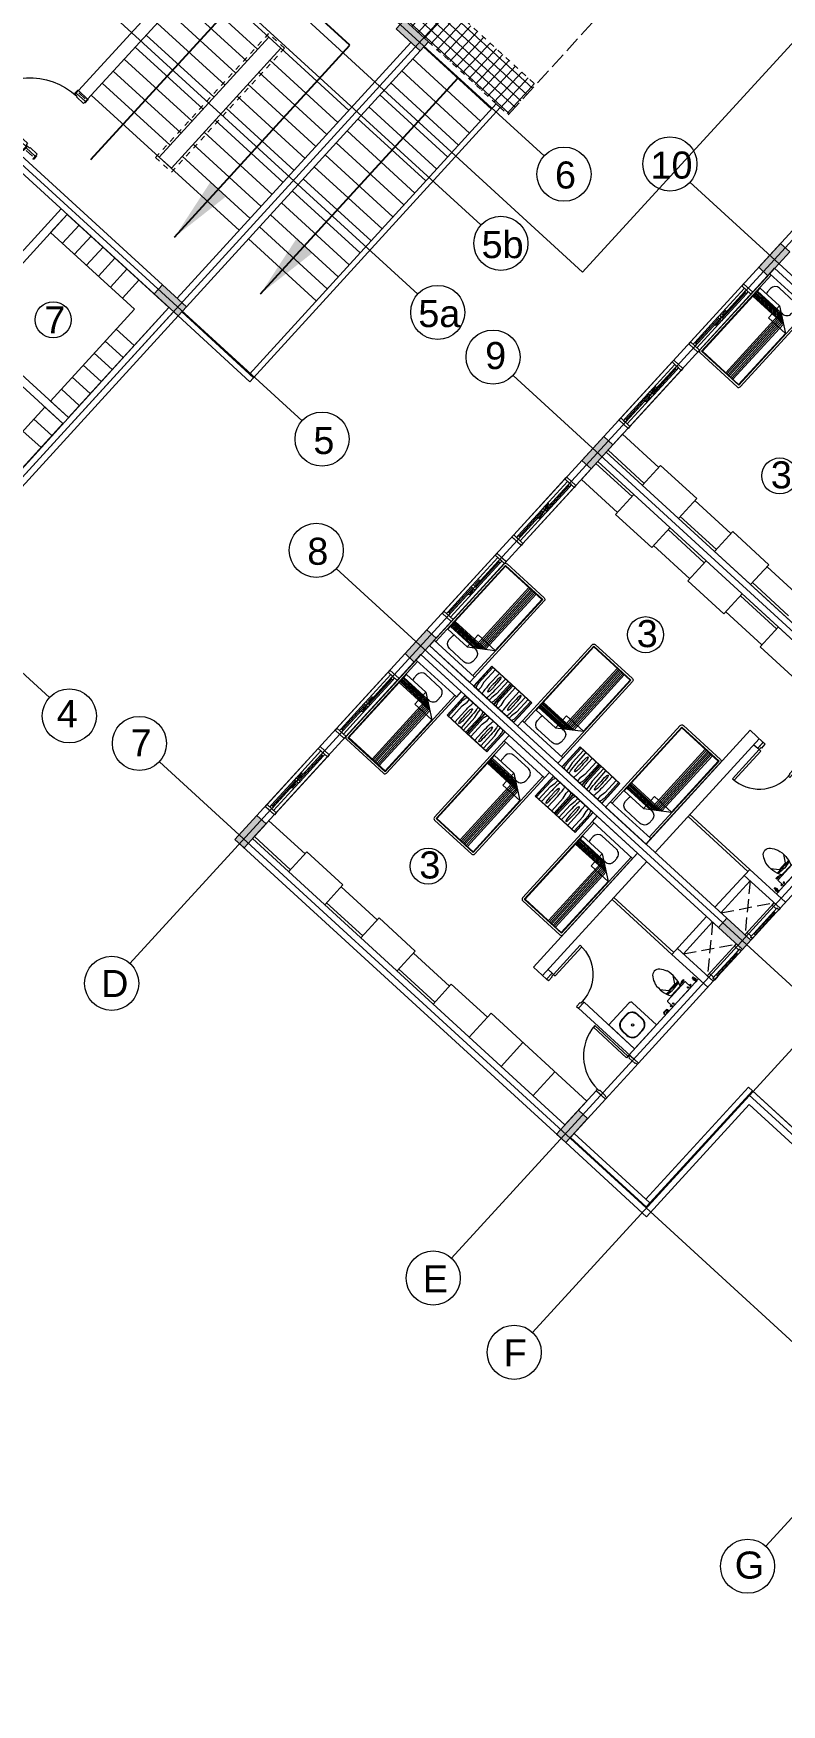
# Model space of a CAD drawing. Header units: metres. Extents: x 750 to 3116, y -341 to 1465.
# Drawn here: x 2673.8 to 2687.63, y 690.84 to 721.71 of the extents above; entities that cross this region are included whole.
import ezdxf
from ezdxf.enums import TextEntityAlignment as Align

# ---------------------------------------------------------------- set-up
doc = ezdxf.new("R2010")
doc.units = ezdxf.units.M
doc.linetypes.add('ACAD_ISO02W100', pattern=[15, 12, -3])
doc.linetypes.add('HIDDEN', pattern=[0.375, 0.25, -0.125])
for name, color, linetype, lineweight in [('A-Door', 254, 'Continuous', 5), ('Bathroom Door', 252, 'Continuous', 5), ('Bathroom fur', 252, 'Continuous', 5), ('Centre Line', 7, 'Continuous', 13), ('Column', 50, 'Continuous', 20), ('Cutout', 153, 'Continuous', 5), ('Door', 253, 'Continuous', 5), ('Furniture', 44, 'Continuous', 5), ('Glass', 254, 'Continuous', 0), ('GUIDE LINE', 7, 'Continuous', 5), ('Hatch', 251, 'Continuous', 5), ('Hidden line', 251, 'Continuous', 5), ('Inverted beam', 252, 'Continuous', 5), ('Railing', 190, 'Continuous', 5), ('Stiarcase', 180, 'Continuous', 5), ('Wall ext', 20, 'Continuous', 18), ('WINDOW', 33, 'Continuous', 5)]:
    doc.layers.add(name, color=color, linetype=linetype, lineweight=lineweight)
doc.layers.add('Text', color=7, linetype='Continuous')
doc.styles.get("Standard").update_dxf_attribs({"font": 'arial.ttf'})
doc.styles.add('TEXT-DET', font='simplex.shx', dxfattribs={"width": 0.7})
doc.dimstyles.new('ISO-25', dxfattribs={"dimtxt": 2, "dimasz": 2, "dimexe": 1.25, "dimexo": 0.625, "dimgap": 1.5, "dimtad": 1, "dimtxsty": 'Standard', "dimblk": 'DOT', "dimcen": 1.5, "dimadec": 0, "dimazin": 0, "dimtfac": 1, "dimtmove": 0, "dimatfit": 3, "dimfxl": 0, "dimarcsym": 0})

# ---------------------------------------------------------------- blocks, each defined once
blk = doc.blocks.new('Door 900')
at = {"layer": 'A-Door'}
for points in [[(29934124, 12198491), (29934164, 12198491), (29934164, 12198476), (29934239, 12198476), (29934314, 12198476), (29934314, 12198491), (29934354, 12198491), (29934354, 12198524), (29934239, 12198524), (29934124, 12198524)], [(29934164, 12197672), (29934314, 12197672), (29934314, 12197658), (29934354, 12197658), (29934354, 12197624), (29934239, 12197624), (29934124, 12197624), (29934124, 12197658), (29934164, 12197658)]]:
    blk.add_lwpolyline(points, close=True, dxfattribs=at)
blk.add_lwpolyline([(29935187, 12197658), (29934354, 12197658), (29934354, 12197698), (29935185, 12197698)], dxfattribs=at)
blk.add_arc((29934327, 12197631), 860, 1.7769, 88.2024, dxfattribs=at)
blk = doc.blocks.new('Door1')
at = {"layer": 'Bathroom Door'}
for p, q in [((1900.586, 444.886), (1899.856, 444.886)), ((1900.586, 444.846), (1899.857, 444.846))]:
    blk.add_line(p, q, dxfattribs=at)
for points in [[(1900.736, 444.921), (1900.586, 444.921), (1900.586, 444.886), (1900.636, 444.886), (1900.636, 444.871), (1900.736, 444.871), (1900.736, 444.921)], [(1900.586, 444.886), (1900.586, 444.846)], [(1900.736, 444.121), (1900.586, 444.121), (1900.586, 444.156), (1900.636, 444.156), (1900.636, 444.171), (1900.736, 444.171), (1900.736, 444.121)]]:
    blk.add_lwpolyline(points, dxfattribs=at)
blk.add_arc((1900.586, 444.886), 0.73, 180, 270, dxfattribs=at)
blk = doc.blocks.new('_Dot')
at = {"color": 0, "linetype": 'ByBlock', "lineweight": -2}
blk.add_line((-0.5, 0), (-1, 0), dxfattribs=at)
at = {"color": 0, "linetype": 'ByBlock', "const_width": 0.5}
blk.add_lwpolyline([(-0.25, 0, 1), (0.25, 0, 1)], format="xyb", close=True, dxfattribs=at)
blk = doc.blocks.new('door 1500')
at = {"layer": 'Door'}
for p, q in [((11493492.435, 4446033.785), (11493492.43, 4446033.735)), ((11493492.609, 4446033.719), (11493492.43, 4446033.735)), ((11493492.435, 4446033.785), (11493492.664, 4446033.765)), ((11493492.631, 4446033.804), (11493492.474, 4446033.818)), ((11493492.61, 4446033.734), (11493492.609, 4446033.719)), ((11493492.61, 4446033.734), (11493492.661, 4446033.729)), ((11493492.664, 4446033.765), (11493492.661, 4446033.729)), ((11493492.315, 4446032.42), (11493492.319, 4446032.471)), ((11493492.498, 4446032.455), (11493492.319, 4446032.471)), ((11493492.497, 4446032.441), (11493492.498, 4446032.455)), ((11493492.497, 4446032.441), (11493492.547, 4446032.436)), ((11493492.589, 4446032.476), (11493492.585, 4446032.436)), ((11493493.783, 4446032.371), (11493492.589, 4446032.476)), ((11493492.711, 4446032.465), (11493492.706, 4446032.404)), ((11493492.315, 4446032.42), (11493492.544, 4446032.4)), ((11493492.505, 4446032.367), (11493492.348, 4446032.381)), ((11493492.544, 4446032.4), (11493492.547, 4446032.436)), ((11493492.546, 4446032.428), (11493492.569, 4446032.426)), ((11493492.559, 4446032.438), (11493492.557, 4446032.415)), ((11493492.585, 4446032.436), (11493492.571, 4446032.437)), ((11493492.571, 4446032.437), (11493492.573, 4446032.415)), ((11493492.573, 4446032.415), (11493493.788, 4446032.308)), ((11493493.661, 4446032.382), (11493493.656, 4446032.32)), ((11493493.78, 4446032.331), (11493493.783, 4446032.371)), ((11493493.794, 4446032.33), (11493493.78, 4446032.331)), ((11493493.788, 4446032.308), (11493493.794, 4446032.33))]:
    blk.add_line(p, q, dxfattribs=at)
for points in [[(11493492.433, 4446033.847), (11493492.44, 4446033.846), (11493492.433, 4446033.767), (11493492.426, 4446033.768, -0.414214), (11493492.419, 4446033.776), (11493492.425, 4446033.84, -0.414214)], [(11493492.676, 4446033.826), (11493492.669, 4446033.826), (11493492.662, 4446033.747), (11493492.67, 4446033.747, 0.414214), (11493492.677, 4446033.753), (11493492.683, 4446033.818, 0.414214)], [(11493492.302, 4446032.353), (11493492.309, 4446032.352), (11493492.316, 4446032.438), (11493492.309, 4446032.439, 0.414214), (11493492.301, 4446032.432), (11493492.295, 4446032.361, 0.414214)], [(11493492.545, 4446032.331), (11493492.538, 4446032.332), (11493492.545, 4446032.418), (11493492.553, 4446032.418, -0.414214), (11493492.559, 4446032.41), (11493492.553, 4446032.338, -0.414214)]]:
    blk.add_lwpolyline(points, format="xyb", close=True, dxfattribs=at)
for radius in [0.00865, 0.00577]:
    blk.add_circle((11493492.558, 4446032.427), radius, dxfattribs=at)
at = {"layer": 'Door', "linetype": 'HIDDEN', "ltscale": 10}
blk.add_arc((11493492.493, 4446032.434), 1.305, 355.4248, 84.8429, dxfattribs=at)
blk = doc.blocks.new('Water Closet')
at = {"layer": 'Bathroom fur', "linetype": 'ByBlock'}
for p, q in [((1886.152, 447.554), (1886.027, 447.644)), ((1886.217, 447.662), (1886.217, 447.713)), ((1886.239, 447.713), (1886.217, 447.713)), ((1886.217, 447.662), (1886.232, 447.625)), ((1886.239, 447.608), (1886.239, 447.713)), ((1886.239, 447.666), (1886.264, 447.666)), ((1886.264, 447.23), (1886.264, 447.703)), ((1886.407, 447.713), (1886.274, 447.713)), ((1886.39, 447.724), (1886.365, 447.724)), ((1886.365, 447.724), (1886.365, 447.715)), ((1886.39, 447.715), (1886.365, 447.715)), ((1886.387, 447.744), (1886.368, 447.744)), ((1886.368, 447.744), (1886.368, 447.724)), ((1886.387, 447.744), (1886.387, 447.724)), ((1886.39, 447.724), (1886.39, 447.715)), ((1886.416, 447.23), (1886.416, 447.703)), ((1886.152, 447.379), (1886.027, 447.288)), ((1886.152, 447.379), (1886.152, 447.554)), ((1886.232, 447.625), (1886.239, 447.625)), ((1886.239, 447.608), (1886.264, 447.608)), ((1886.256, 447.343), (1886.256, 447.59)), ((1886.407, 447.22), (1886.274, 447.22)), ((1886.365, 447.208), (1886.365, 447.218)), ((1886.39, 447.218), (1886.365, 447.218)), ((1886.39, 447.208), (1886.365, 447.208)), ((1886.368, 447.189), (1886.368, 447.208)), ((1886.387, 447.189), (1886.368, 447.189)), ((1886.387, 447.189), (1886.387, 447.208)), ((1886.39, 447.208), (1886.39, 447.218))]:
    blk.add_line(p, q, dxfattribs=at)
at = {"layer": 'Bathroom fur', "linetype": 'Continuous', "lineweight": -3}
for p, q in [((1886.331, 447.871), (1886.35, 447.871)), ((1886.331, 447.851), (1886.35, 447.851)), ((1886.364, 447.861), (1886.346, 447.861)), ((1886.364, 447.861), (1886.349, 447.87)), ((1886.364, 447.861), (1886.349, 447.853)), ((1886.364, 447.861), (1886.355, 447.877)), ((1886.364, 447.861), (1886.355, 447.846)), ((1886.364, 447.861), (1886.364, 447.879)), ((1886.364, 447.861), (1886.364, 447.879)), ((1886.364, 447.861), (1886.364, 447.879)), ((1886.364, 447.861), (1886.364, 447.879)), ((1886.364, 447.861), (1886.364, 447.879)), ((1886.364, 447.861), (1886.364, 447.879)), ((1886.364, 447.861), (1886.364, 447.879)), ((1886.364, 447.861), (1886.364, 447.879)), ((1886.364, 447.861), (1886.364, 447.879)), ((1886.364, 447.861), (1886.364, 447.879)), ((1886.364, 447.861), (1886.364, 447.879)), ((1886.364, 447.861), (1886.364, 447.879)), ((1886.364, 447.861), (1886.373, 447.877)), ((1886.364, 447.861), (1886.379, 447.87)), ((1886.364, 447.861), (1886.381, 447.861)), ((1886.364, 447.861), (1886.379, 447.853)), ((1886.364, 447.861), (1886.373, 447.846)), ((1886.364, 447.861), (1886.364, 447.844)), ((1886.378, 447.871), (1886.416, 447.871)), ((1886.378, 447.851), (1886.416, 447.851)), ((1886.416, 447.851), (1886.416, 447.871))]:
    blk.add_line(p, q, dxfattribs=at)
at = {"layer": 'Bathroom fur'}
for p, q in [((1886.356, 447.031), (1886.356, 447.081)), ((1886.366, 447.031), (1886.366, 447.081)), ((1886.416, 447.106), (1886.381, 447.106)), ((1886.416, 447.096), (1886.381, 447.096)), ((1886.416, 447.016), (1886.381, 447.016)), ((1886.416, 447.006), (1886.381, 447.006))]:
    blk.add_line(p, q, dxfattribs=at)
at = {"layer": 'Bathroom fur', "linetype": 'Continuous', "lineweight": -3}
blk.add_circle((1886.364, 447.861), 0.0175, dxfattribs=at)
at = {"layer": 'Bathroom fur', "linetype": 'ByBlock'}
for centre in [(1886.378, 447.669), (1886.378, 447.264)]:
    blk.add_circle(centre, 0.0123, dxfattribs=at)
for centre, radius, start, end in [((1886.017, 447.095), 0.55, 64.2321, 103.6755), ((1886.274, 447.703), 0.00987, 90, 180), ((1886.407, 447.703), 0.00987, 0, 90), ((1885.835, 447.467), 0.119, 126.3794, 233.6206), ((1886.035, 447.208), 0.446, 109.2942, 127.2549), ((1886.041, 447.728), 0.451, 232.2382, 250.1051), ((1886.017, 447.838), 0.55, 256.3245, 295.7679), ((1884.672, 447.479), 1.501, 353.4552, 5.5271), ((1885.552, 447.472), 0.65, 345.9276, 13.0204), ((1886.274, 447.23), 0.00987, 180, 270), ((1886.407, 447.23), 0.00987, 270, 0)]:
    blk.add_arc(centre, radius, start, end, dxfattribs=at)
at = {"layer": 'Bathroom fur', "linetype": 'Continuous', "lineweight": -3}
blk.add_arc((1886.331, 447.861), 0.01, 90.002, 270, dxfattribs=at)
at = {"layer": 'Bathroom fur'}
for centre, radius, start, end in [((1886.381, 447.081), 0.025, 90, 180), ((1886.381, 447.031), 0.025, 180, 270), ((1886.381, 447.081), 0.015, 90, 180), ((1886.381, 447.031), 0.015, 180, 270)]:
    blk.add_arc(centre, radius, start, end, dxfattribs=at)
at = {"layer": 'Bathroom fur', "style": 'TEXT-DET', "width": 0.6}
blk.add_text('1', height=0.06, dxfattribs=at).set_placement((1886.394, 447.07), align=Align.MIDDLE)
blk = doc.blocks.new('Bed')
at = {"layer": 'Furniture', "linetype": 'Continuous'}
for p, q in [((1878.327, 465.952), (1879.337, 465.952)), ((1878.327, 465.817), (1878.327, 465.952)), ((1879.337, 465.952), (1879.337, 465.817)), ((1879.337, 465.817), (1878.327, 465.817)), ((1878.327, 463.909), (1878.327, 465.817)), ((1878.367, 463.909), (1878.367, 465.817)), ((1878.525, 465.544), (1878.525, 465.624)), ((1878.642, 465.742), (1879.002, 465.742)), ((1879.12, 465.624), (1879.12, 465.544)), ((1879.297, 465.817), (1879.297, 463.909)), ((1879.337, 465.817), (1879.337, 463.909)), ((1878.377, 465.499), (1878.862, 465.499)), ((1878.377, 463.919), (1878.377, 465.499)), ((1878.962, 465.429), (1878.377, 465.429)), ((1878.992, 465.407), (1878.377, 465.407)), ((1879.022, 465.386), (1878.377, 465.386)), ((1879.052, 465.365), (1878.377, 465.365)), ((1879.082, 465.344), (1878.377, 465.344)), ((1879.112, 465.323), (1878.377, 465.323)), ((1879.142, 465.302), (1878.377, 465.302)), ((1878.862, 465.499), (1879.287, 465.199)), ((1878.862, 465.199), (1878.862, 465.499)), ((1878.962, 463.919), (1878.962, 465.429)), ((1879.002, 465.427), (1878.965, 465.427)), ((1878.992, 463.919), (1878.992, 465.407)), ((1879.022, 463.919), (1879.022, 465.386)), ((1879.052, 463.919), (1879.052, 465.365)), ((1879.082, 463.919), (1879.082, 465.344)), ((1879.112, 463.919), (1879.112, 465.323)), ((1879.142, 463.919), (1879.142, 465.302)), ((1879.287, 465.199), (1878.862, 465.199)), ((1879.287, 465.199), (1879.287, 463.919)), ((1879.297, 463.909), (1878.367, 463.909)), ((1879.297, 463.869), (1878.367, 463.869)), ((1879.287, 463.919), (1878.377, 463.919))]:
    blk.add_line(p, q, dxfattribs=at)
for centre, radius, start, end in [((1878.642, 465.624), 0.117, 90, 180), ((1878.642, 465.544), 0.117, 180.0006, 202.5189), ((1879.002, 465.624), 0.117, 360, 90), ((1879.002, 465.544), 0.117, 270, 0), ((1878.367, 463.909), 0.04, 180, 270), ((1879.297, 463.909), 0.04, 270, 0)]:
    blk.add_arc(centre, radius, start, end, dxfattribs=at)
blk = doc.blocks.new('Nightstand')
at = {"layer": 'Furniture'}
for p, q in [((1879.838, 464.54), (1879.838, 464.04)), ((1880.338, 464.54), (1879.838, 464.54)), ((1879.843, 464.535), (1879.843, 464.045)), ((1880.333, 464.535), (1879.843, 464.535)), ((1879.869, 464.442), (1879.871, 464.467)), ((1879.869, 464.045), (1879.869, 464.442)), ((1879.929, 464.358), (1879.951, 464.469)), ((1879.929, 464.045), (1879.929, 464.358)), ((1879.951, 464.469), (1879.951, 464.535)), ((1879.997, 464.32), (1879.991, 464.045)), ((1880.074, 464.444), (1880.068, 464.44)), ((1880.08, 464.44), (1880.074, 464.444)), ((1880.147, 464.32), (1880.147, 464.045)), ((1880.226, 464.469), (1880.226, 464.535)), ((1880.248, 464.358), (1880.226, 464.469)), ((1880.248, 464.045), (1880.248, 464.358)), ((1880.308, 464.442), (1880.305, 464.467)), ((1880.308, 464.045), (1880.308, 464.442)), ((1880.333, 464.045), (1880.333, 464.535)), ((1880.338, 464.04), (1880.338, 464.54)), ((1879.838, 464.04), (1880.338, 464.04)), ((1879.843, 464.045), (1880.333, 464.045)), ((1880.068, 464.081), (1880.074, 464.077)), ((1880.074, 464.077), (1880.08, 464.081))]:
    blk.add_line(p, q, dxfattribs=at)
for centre, radius, start, end in [((1880.021, 464.452), 0.15, 146.5657, 174.2856), ((1881.576, 464.32), 1.578, 174.0179, 180), ((1880.825, 464.399), 0.823, 170.5074, 174.0179), ((1880.715, 464.32), 0.664, 175.5997, 180), ((1880.715, 464.32), 0.664, 180, 184.4003), ((1880.395, 464.345), 0.343, 169.4757, 175.5997), ((1880.197, 464.382), 0.142, 155.8434, 169.4757), ((1879.951, 464.382), 0.142, 10.5243, 24.1566), ((1879.753, 464.345), 0.343, 4.4003, 10.5243), ((1879.433, 464.32), 0.664, 0, 4.4003), ((1879.433, 464.32), 0.664, 355.5997, 0), ((1879.315, 464.399), 0.828, 5.9821, 9.4446), ((1878.564, 464.32), 1.583, 0, 5.9821), ((1880.156, 464.452), 0.15, 5.7144, 33.4343), ((1886.298, 464.381), 6.246, 181.0259, 182.4606), ((1880.197, 464.139), 0.142, 190.5243, 204.1566), ((1879.951, 464.139), 0.142, 335.8434, 349.4757), ((1873.85, 464.381), 6.246, 357.5394, 358.9741)]:
    blk.add_arc(centre, radius, start, end, dxfattribs=at)
blk = doc.blocks.new('Wash bashin')
at = {"layer": 'Bathroom fur', "ltscale": 0.35}
for p, q in [((1884.067, 437.333), (1884.067, 437.883)), ((1884.117, 437.933), (1884.717, 437.933)), ((1884.717, 437.333), (1884.717, 437.933)), ((1884.067, 437.333), (1884.717, 437.333))]:
    blk.add_line(p, q, dxfattribs=at)
at = {"layer": 'Bathroom fur'}
for p, q in [((1884.327, 437.838), (1884.447, 437.838)), ((1884.327, 437.83), (1884.447, 437.83)), ((1884.177, 437.568), (1884.177, 437.688)), ((1884.185, 437.568), (1884.185, 437.688)), ((1884.589, 437.688), (1884.589, 437.568)), ((1884.597, 437.688), (1884.597, 437.568)), ((1884.447, 437.426), (1884.327, 437.426)), ((1884.447, 437.418), (1884.327, 437.418))]:
    blk.add_line(p, q, dxfattribs=at)
blk.add_circle((1884.392, 437.633), 0.0225, dxfattribs=at)
at = {"layer": 'Bathroom fur', "ltscale": 0.35}
blk.add_arc((1884.117, 437.883), 0.05, 90, 180, dxfattribs=at)
at = {"layer": 'Bathroom fur'}
for centre, radius, start, end in [((1884.327, 437.688), 0.15, 90, 180), ((1884.327, 437.688), 0.142, 90, 180), ((1884.447, 437.688), 0.15, 0, 90), ((1884.447, 437.688), 0.142, 0, 90), ((1884.327, 437.568), 0.15, 180, 270), ((1884.327, 437.568), 0.142, 180, 270), ((1884.447, 437.568), 0.15, 270, 0), ((1884.447, 437.568), 0.142, 270, 0)]:
    blk.add_arc(centre, radius, start, end, dxfattribs=at)
blk = doc.blocks.new('700mm Door')
at = {"layer": 'Door'}
for points in [[(11493508.327, 4446107.926), (11493508.287, 4446107.926), (11493508.287, 4446107.776), (11493508.344, 4446107.776), (11493508.344, 4446107.868), (11493508.344, 4446107.88), (11493508.327, 4446107.88)], [(11493508.327, 4446107.88), (11493508.413, 4446107.88), (11493508.413, 4446107.926), (11493508.327, 4446107.926)], [(11493508.413, 4446107.891), (11493508.961, 4446107.891), (11493508.961, 4446107.914), (11493508.413, 4446107.914)], [(11493509.047, 4446107.88), (11493508.961, 4446107.88), (11493508.961, 4446107.926), (11493509.047, 4446107.926)], [(11493509.047, 4446107.926), (11493509.047, 4446107.88), (11493509.03, 4446107.88), (11493509.03, 4446107.868), (11493509.03, 4446107.776), (11493509.087, 4446107.776), (11493509.087, 4446107.926)]]:
    blk.add_lwpolyline(points, close=True, dxfattribs=at)
at = {"layer": 'Door', "color": 1}
blk.add_lwpolyline([(11493508.413, 4446107.88), (11493508.961, 4446107.88), (11493508.961, 4446107.926), (11493508.413, 4446107.926)], close=True, dxfattribs=at)
blk = doc.blocks.new('WINODO1')
at = {"layer": 'WINDOW', "linetype": 'Continuous'}
for p, q in [((2471212540, 936769700), (2471212491, 936769700)), ((2471212491, 936769700), (2471212491, 936769470)), ((2471212540, 936769700), (2471212540, 936769470)), ((2471213991, 936769700), (2471213943, 936769700)), ((2471213943, 936769700), (2471213943, 936769470)), ((2471213991, 936769700), (2471213991, 936769470)), ((2471212540, 936769470), (2471212491, 936769470)), ((2471213991, 936769470), (2471213943, 936769470))]:
    blk.add_line(p, q, dxfattribs=at)
at = {"layer": 'WINDOW'}
for p, q in [((2471212540, 936769700), (2471213943, 936769700)), ((2471213241, 936769537), (2471212540, 936769537)), ((2471212540, 936769470), (2471213943, 936769470)), ((2471212588, 936769633), (2471213217, 936769633)), ((2471212588, 936769585), (2471213217, 936769585)), ((2471213193, 936769561), (2471213089, 936769561)), ((2471213241, 936769633), (2471213943, 936769633)), ((2471213266, 936769585), (2471213895, 936769585)), ((2471213266, 936769537), (2471213895, 936769537)), ((2471213290, 936769609), (2471213394, 936769609))]:
    blk.add_line(p, q, dxfattribs=at)
at = {"layer": 'WINDOW', "color": 4}
blk.add_line((2471212588, 936769609), (2471213217, 936769609), dxfattribs=at)
at = {"layer": 'WINDOW', "color": 4, "true_color": 0x1fffff}
blk.add_line((2471213266, 936769561), (2471213895, 936769561), dxfattribs=at)
at = {"layer": 'WINDOW'}
for points in [[(2471212540, 936769585), (2471212588, 936769585), (2471212588, 936769633), (2471212540, 936769633)], [(2471213076, 936769561), (2471213089, 936769568), (2471213089, 936769554)], [(2471213217, 936769585), (2471213266, 936769585), (2471213266, 936769633), (2471213217, 936769633)], [(2471213217, 936769537), (2471213266, 936769537), (2471213266, 936769585), (2471213217, 936769585)], [(2471213406, 936769609), (2471213394, 936769616), (2471213394, 936769602)], [(2471213895, 936769537), (2471213943, 936769537), (2471213943, 936769585), (2471213895, 936769585)]]:
    blk.add_lwpolyline(points, close=True, dxfattribs=at)

msp = doc.modelspace()

# ---------------------------------------------------------------- hatches: boundary and pattern name
at = {"layer": 'Hatch', "transparency": 33554687}
h = msp.add_hatch(color=256, dxfattribs=at)
h.dxf.hatch_style = 1
h.paths.add_polyline_path([(2747.549, 695.997), (2747.38, 696.153), (2747.221, 695.979), (2747.13, 695.88), (2746.974, 695.71), (2747.144, 695.555)])
h.paths.add_polyline_path([(2750.693, 699.429), (2750.523, 699.585), (2750.118, 699.142), (2750.288, 698.987)])
h.paths.add_polyline_path([(2753.962, 702.998), (2753.792, 703.153), (2753.758, 703.116), (2753.667, 703.017), (2753.387, 702.711), (2753.556, 702.555)])
h.paths.add_polyline_path([(2757.23, 706.566), (2757.061, 706.722), (2756.655, 706.279), (2756.825, 706.124)])
h.paths.add_polyline_path([(2760.499, 710.135), (2760.329, 710.29), (2759.924, 709.848), (2760.094, 709.692)])
h.paths.add_polyline_path([(2763.2, 713.972), (2763.045, 713.803), (2763.487, 713.397), (2763.643, 713.567)])
h.paths.add_polyline_path([(2759.159, 717.674), (2759.004, 717.504), (2759.446, 717.099), (2759.602, 717.268)])
h.paths.add_polyline_path([(2755.891, 714.105), (2755.735, 713.936), (2755.846, 713.834), (2756.178, 713.53), (2756.333, 713.7)])
h.paths.add_polyline_path([(2754.121, 715.726), (2753.965, 715.557), (2754.408, 715.151), (2754.563, 715.321)])
h.paths.add_polyline_path([(2752.916, 710.518), (2752.747, 710.673), (2752.342, 710.231), (2752.511, 710.075)])
h.paths.add_polyline_path([(2751.42, 711.889), (2751.25, 712.044), (2750.845, 711.602), (2751.014, 711.446)])
h.paths.add_polyline_path([(2749.353, 706.968), (2749.198, 706.799), (2749.308, 706.697), (2749.64, 706.393), (2749.796, 706.563)])
h.paths.add_polyline_path([(2747.915, 708.285), (2747.583, 708.589), (2747.428, 708.42), (2747.871, 708.014), (2748.026, 708.184)])
h.paths.add_polyline_path([(2746.379, 703.381), (2746.209, 703.536), (2745.804, 703.094), (2745.974, 702.938)])
h.paths.add_polyline_path([(2745.007, 704.888), (2744.837, 705.044), (2744.432, 704.601), (2744.602, 704.446)])
h.paths.add_polyline_path([(2742.816, 699.831), (2742.66, 699.661), (2743.103, 699.256), (2743.258, 699.426)])
h.paths.add_polyline_path([(2741.488, 701.047), (2741.319, 701.202), (2740.914, 700.76), (2741.083, 700.604)])
h.paths.add_polyline_path([(2738.109, 697.58), (2737.777, 697.884), (2737.622, 697.714), (2738.064, 697.309), (2738.22, 697.478)])
h.paths.add_polyline_path([(2732.526, 703.195), (2732.357, 703.351), (2731.951, 702.908), (2732.121, 702.753)])
h.paths.add_polyline_path([(2735.545, 706.491), (2735.375, 706.646), (2734.97, 706.204), (2735.14, 706.049)])
h.paths.add_polyline_path([(2739.064, 710.332), (2738.894, 710.488), (2738.489, 710.045), (2738.658, 709.89)])
h.paths.add_polyline_path([(2742.207, 713.764), (2742.038, 713.92), (2741.632, 713.477), (2741.802, 713.322), (2741.836, 713.359), (2741.927, 713.458)])
h.paths.add_polyline_path([(2745.476, 717.333), (2745.306, 717.488), (2744.901, 717.046), (2745.071, 716.891)])
h.paths.add_polyline_path([(2748.373, 720.496), (2748.464, 720.596), (2748.62, 720.765), (2748.45, 720.92), (2748.045, 720.478), (2748.214, 720.323)])
h.paths.add_polyline_path([(2737.383, 717.933), (2737.213, 718.088), (2736.808, 717.646), (2736.978, 717.49)])
h.paths.add_polyline_path([(2732.899, 722.039), (2732.744, 721.87), (2732.855, 721.769), (2733.186, 721.465), (2733.342, 721.634)])
h.paths.add_polyline_path([(2730.05, 718.588), (2729.881, 718.744), (2729.475, 718.301), (2729.645, 718.146)])
h.paths.add_polyline_path([(2734.364, 714.637), (2734.194, 714.792), (2733.789, 714.35), (2733.959, 714.195)])
h.paths.add_polyline_path([(2730.845, 710.796), (2730.676, 710.951), (2730.271, 710.509), (2730.44, 710.353)])
h.paths.add_polyline_path([(2726.362, 714.902), (2726.207, 714.733), (2726.649, 714.328), (2726.804, 714.497)])
h.paths.add_polyline_path([(2727.702, 707.364), (2727.532, 707.519), (2727.498, 707.482), (2727.407, 707.382), (2727.127, 707.076), (2727.296, 706.921)])
h.paths.add_polyline_path([(2723.093, 711.334), (2722.938, 711.164), (2723.049, 711.063), (2723.38, 710.759), (2723.536, 710.929)])
h.paths.add_polyline_path([(2721.323, 712.955), (2721.168, 712.785), (2721.611, 712.38), (2721.766, 712.55), (2721.655, 712.651)])
h.paths.add_polyline_path([(2724.592, 716.523), (2724.437, 716.354), (2724.879, 715.949), (2725.035, 716.118)])
h.paths.add_polyline_path([(2727.861, 720.092), (2727.706, 719.922), (2728.148, 719.517), (2728.303, 719.687)])
h.paths.add_polyline_path([(2723.492, 724.094), (2723.336, 723.924), (2723.779, 723.519), (2723.934, 723.689)])
h.paths.add_polyline_path([(2720.518, 720.507), (2720.348, 720.662), (2719.943, 720.219), (2720.112, 720.064)])
h.paths.add_polyline_path([(2717.249, 716.938), (2717.079, 717.093), (2716.674, 716.651), (2716.844, 716.496)])
h.paths.add_polyline_path([(2714.105, 713.506), (2713.936, 713.661), (2713.53, 713.219), (2713.7, 713.063)])
h.paths.add_polyline_path([(2718.747, 709.254), (2718.578, 709.409), (2718.172, 708.967), (2718.342, 708.812)])
h.paths.add_polyline_path([(2720.119, 707.746), (2719.95, 707.902), (2719.544, 707.459), (2719.714, 707.304)])
h.paths.add_polyline_path([(2724.433, 703.795), (2724.263, 703.95), (2723.858, 703.508), (2724.028, 703.353)])
h.paths.add_polyline_path([(2721.289, 700.363), (2721.12, 700.518), (2720.714, 700.076), (2720.884, 699.92)])
h.paths.add_polyline_path([(2716.556, 704.197), (2716.401, 704.027), (2716.843, 703.622), (2716.998, 703.792)])
h.paths.add_polyline_path([(2714.786, 705.818), (2714.631, 705.648), (2715.073, 705.243), (2715.229, 705.413)])
h.paths.add_polyline_path([(2710.417, 709.82), (2710.262, 709.65), (2710.704, 709.245), (2710.859, 709.415)])
h.paths.add_polyline_path([(2711.517, 702.249), (2711.362, 702.08), (2711.804, 701.674), (2711.96, 701.844)])
h.paths.add_polyline_path([(2708.941, 698.548), (2708.771, 698.704), (2708.366, 698.261), (2708.536, 698.106)])
h.paths.add_polyline_path([(2704.299, 702.8), (2704.129, 702.956), (2703.724, 702.513), (2703.894, 702.358)])
h.paths.add_polyline_path([(2706.198, 714.187), (2706.028, 714.342), (2705.869, 714.169), (2705.778, 714.069), (2705.623, 713.899), (2705.792, 713.744)])
h.paths.add_polyline_path([(2709.216, 717.482), (2709.047, 717.638), (2708.641, 717.195), (2708.811, 717.04)])
h.paths.add_polyline_path([(2704.903, 721.434), (2704.733, 721.589), (2704.328, 721.147), (2704.497, 720.991)])
h.paths.add_polyline_path([(2701.464, 718.02), (2701.309, 717.851), (2701.751, 717.446), (2701.907, 717.615)])
h.paths.add_polyline_path([(2703.406, 722.805), (2703.236, 722.96), (2702.831, 722.518), (2703, 722.362)])
h.paths.add_polyline_path([(2697.462, 728.249), (2697.292, 728.404), (2696.887, 727.962), (2697.057, 727.806)])
h.paths.add_polyline_path([(2694.318, 724.817), (2694.149, 724.972), (2693.743, 724.53), (2693.913, 724.374)])
h.paths.add_polyline_path([(2699.694, 719.642), (2699.539, 719.472), (2699.982, 719.067), (2700.137, 719.236)])
h.paths.add_polyline_path([(2696.993, 715.804), (2696.824, 715.959), (2696.418, 715.517), (2696.588, 715.362)])
h.paths.add_polyline_path([(2691.05, 721.248), (2690.88, 721.404), (2690.475, 720.961), (2690.644, 720.806)])
h.paths.add_polyline_path([(2687.781, 717.68), (2687.611, 717.835), (2687.206, 717.393), (2687.376, 717.237)])
h.paths.add_polyline_path([(2693.599, 712.099), (2693.157, 712.504), (2693.002, 712.335), (2693.444, 711.93)])
h.paths.add_polyline_path([(2695.369, 710.478), (2694.927, 710.883), (2694.771, 710.714), (2695.214, 710.309)])
h.paths.add_polyline_path([(2698.196, 714.452), (2698.04, 714.282), (2698.483, 713.877), (2698.638, 714.047)])
h.paths.add_polyline_path([(2702.679, 710.345), (2702.509, 710.501), (2702.104, 710.058), (2702.274, 709.903)])
h.paths.add_polyline_path([(2699.535, 706.913), (2699.366, 707.068), (2698.96, 706.626), (2699.13, 706.471)])
h.paths.add_polyline_path([(2696.266, 703.345), (2696.097, 703.5), (2695.692, 703.057), (2695.861, 702.902)])
h.paths.add_polyline_path([(2691.953, 707.296), (2691.783, 707.451), (2691.378, 707.009), (2691.547, 706.853)])
h.paths.add_polyline_path([(2690.456, 708.667), (2690.286, 708.822), (2689.881, 708.38), (2690.05, 708.225)])
h.paths.add_polyline_path([(2684.512, 714.111), (2684.343, 714.267), (2683.937, 713.824), (2684.107, 713.669)])
h.paths.add_polyline_path([(2681.244, 710.543), (2681.074, 710.698), (2680.669, 710.256), (2680.838, 710.1)])
h.paths.add_polyline_path([(2686.62, 705.367), (2686.464, 705.198), (2686.907, 704.793), (2687.062, 704.962)])
h.paths.add_polyline_path([(2688.389, 703.746), (2688.234, 703.577), (2688.676, 703.171), (2688.832, 703.341)])
h.paths.add_polyline_path([(2684.043, 701.666), (2683.874, 701.822), (2683.468, 701.379), (2683.638, 701.224)])
h.paths.add_polyline_path([(2678.1, 707.111), (2677.93, 707.266), (2677.525, 706.823), (2677.695, 706.668)])
h.paths.add_polyline_path([(2693.123, 699.912), (2692.953, 700.068), (2692.794, 699.894), (2692.703, 699.795), (2692.548, 699.625), (2692.717, 699.47)])
h.paths.add_polyline_path([(2663.118, 701.878), (2662.948, 702.033), (2662.543, 701.59), (2662.713, 701.435)])
h.paths.add_polyline_path([(2667.661, 706.85), (2667.491, 707.005), (2667.086, 706.562), (2667.256, 706.407)])
h.paths.add_polyline_path([(2672.207, 711.826), (2672.037, 711.981), (2671.633, 711.538), (2671.803, 711.383)])
h.paths.add_polyline_path([(2676.629, 716.665), (2676.186, 717.07), (2676.031, 716.9), (2676.474, 716.495)])
h.paths.add_polyline_path([(2680.658, 721.964), (2680.503, 721.795), (2680.946, 721.39), (2681.101, 721.56)])
h.paths.add_polyline_path([(2670.309, 722.69), (2670.139, 722.845), (2669.734, 722.402), (2669.904, 722.247)])
h.paths.add_polyline_path([(2665.762, 717.714), (2665.593, 717.87), (2665.188, 717.427), (2665.358, 717.272)])
h.paths.add_polyline_path([(2661.216, 712.739), (2661.046, 712.894), (2660.641, 712.451), (2660.811, 712.296)])
h.paths.add_polyline_path([(2658.899, 710.203), (2658.585, 710.49), (2658.585, 710.49), (2658.57, 710.503), (2658.456, 710.608), (2658.301, 710.438), (2658.744, 710.033)])
h.paths.add_polyline_path([(2656.67, 707.763), (2656.5, 707.918), (2656.095, 707.475), (2656.265, 707.32)])
h.paths.add_polyline_path([(2653.471, 715.163), (2653.315, 714.993), (2653.315, 714.993), (2653.758, 714.588), (2653.914, 714.758)])
h.paths.add_polyline_path([(2655.957, 717.544), (2655.788, 717.699), (2655.383, 717.256), (2655.553, 717.101)])
h.paths.add_polyline_path([(2660.504, 722.519), (2660.334, 722.674), (2659.929, 722.231), (2660.099, 722.076)])
h.paths.add_polyline_path([(2665.05, 727.495), (2664.88, 727.65), (2664.476, 727.207), (2664.645, 727.052)])
h.paths.add_polyline_path([(2669.228, 732.408), (2669.072, 732.238), (2669.515, 731.834), (2669.671, 732.003)])
at = {"layer": 'Hatch'}
h = msp.add_hatch(dxfattribs=at)
h.set_pattern_fill('NET', color=256, scale=0.05, angle=47.5063)
h.set_pattern_definition([(47.50634476, (-27514.69878, -10712.9888), (-0.117054653, 0.10723698384), []), (137.50634476, (-27514.69878, -10712.9888), (-0.10723698384, -0.117054653), [])])
h.paths.add_polyline_path([(2674.706, 728.419), (2674.199, 727.866), (2678.03, 724.366), (2681.101, 721.56), (2682.356, 720.413), (2682.359, 720.416), (2682.433, 720.349), (2682.43, 720.345), (2682.577, 720.211), (2683.083, 720.764)])

# ---------------------------------------------------------------- linework, layer by layer
at = {"layer": 'Bathroom fur'}
for p, q in [((2687.04, 706.271), (2685.934, 707.284)), ((2687.006, 706.234), (2685.9, 707.247)), ((2685.635, 704.737), (2684.529, 705.75)), ((2685.601, 704.7), (2684.495, 705.713))]:
    msp.add_line(p, q, dxfattribs=at)
at = {"layer": 'Centre Line', "color": 30, "true_color": 0xf26722}
for p, q in [((2666.932, 734.35), (2683.238, 719.451)), ((2665.765, 733.073), (2682.071, 718.174)), ((2664.598, 731.796), (2680.904, 716.897)), ((2699.404, 730.539), (2675.583, 704.534)), ((2662.46, 729.455), (2678.766, 714.556)), ((2705.347, 725.095), (2681.527, 699.089)), ((2657.789, 724.343), (2674.095, 709.444)), ((2660.599, 699.291), (2683.039, 723.852)), ((2706.844, 723.724), (2683.024, 697.718)), ((2711.158, 719.772), (2687.338, 693.767)), ((2716.636, 690.842), (2685.934, 718.965)), ((2698.276, 701.097), (2682.665, 715.396)), ((2695.007, 697.528), (2679.396, 711.828)), ((2691.739, 693.96), (2676.128, 708.259))]:
    msp.add_line(p, q, dxfattribs=at)
at = {"layer": 'Centre Line', "color": 3, "true_color": 0x1fff1f}
msp.add_lwpolyline([(2661.943, 737.459), (2683.947, 717.303), (2690.108, 724.026), (2713.699, 702.418), (2726.141, 716.004), (2748.854, 695.201)], dxfattribs=at)
at = {"layer": 'Centre Line', "color": 30, "true_color": 0xf26722}
for centre in [(2683.607, 719.113), (2685.565, 719.302), (2682.44, 717.836), (2681.273, 716.559), (2682.296, 715.734), (2679.135, 714.219), (2679.028, 712.165), (2674.464, 709.106), (2675.759, 708.597), (2675.246, 704.165), (2681.189, 698.721), (2682.686, 697.35), (2687, 693.398)]:
    msp.add_circle(centre, 0.5, dxfattribs=at)
at = {"layer": 'Column'}
for points in [[(2680.946, 721.39), (2681.101, 721.56), (2680.658, 721.964), (2680.503, 721.795), (2680.946, 721.39)], [(2687.206, 717.393), (2687.611, 717.835), (2687.781, 717.68), (2687.376, 717.237), (2687.206, 717.393)], [(2676.474, 716.495), (2676.629, 716.665), (2676.186, 717.07), (2676.031, 716.9), (2676.474, 716.495)], [(2683.937, 713.824), (2684.343, 714.267), (2684.512, 714.111), (2684.107, 713.669), (2683.937, 713.824)], [(2680.669, 710.256), (2681.074, 710.698), (2681.244, 710.543), (2680.838, 710.1), (2680.669, 710.256)], [(2677.525, 706.823), (2677.93, 707.266), (2678.1, 707.111), (2677.695, 706.668), (2677.525, 706.823)], [(2686.62, 705.367), (2687.062, 704.962), (2686.907, 704.793), (2686.464, 705.198), (2686.62, 705.367)], [(2683.468, 701.379), (2683.874, 701.822), (2684.043, 701.666), (2683.638, 701.224), (2683.468, 701.379)]]:
    msp.add_lwpolyline(points, dxfattribs=at)
at = {"layer": 'Cutout', "linetype": 'ACAD_ISO02W100', "ltscale": 0.02}
for p, q in [((2687.049, 706.059), (2686.951, 705.063)), ((2686.509, 705.469), (2687.492, 705.653)), ((2686.354, 705.299), (2686.256, 704.304)), ((2685.813, 704.709), (2686.796, 704.894))]:
    msp.add_line(p, q, dxfattribs=at)
at = {"layer": 'Furniture'}
for p, q in [((2674.643, 718.168), (2674.339, 717.836)), ((2674.864, 717.966), (2674.561, 717.633)), ((2675.086, 717.763), (2674.782, 717.431)), ((2675.307, 717.561), (2675.004, 717.229)), ((2675.529, 717.359), (2675.225, 717.026)), ((2675.75, 717.156), (2675.447, 716.824)), ((2675.327, 716.249), (2675.66, 715.945)), ((2675.125, 716.027), (2675.457, 715.724)), ((2674.923, 715.806), (2675.255, 715.502)), ((2674.518, 715.363), (2674.85, 715.059)), ((2674.72, 715.584), (2675.053, 715.281)), ((2674.316, 715.142), (2674.648, 714.838)), ((2673.607, 714.366), (2673.94, 714.063)), ((2673.81, 714.588), (2674.142, 714.284))]:
    msp.add_line(p, q, dxfattribs=at)
for points in [[(2674.118, 718.038), (2674.421, 718.37), (2676.304, 716.65), (2674.446, 714.617), (2674.113, 714.92), (2675.668, 716.622), (2674.118, 718.038)], [(2671.008, 714.635), (2670.705, 714.303), (2672.587, 712.583), (2674.344, 714.506), (2674.012, 714.809), (2672.559, 713.218), (2671.008, 714.635)], [(2685.359, 713.695), (2684.691, 714.307), (2684.387, 713.975)], [(2684.595, 712.862), (2683.928, 713.473), (2684.232, 713.805), (2690.006, 708.516)], [(2684.866, 713.157), (2684.198, 713.768)], [(2685.055, 713.363), (2685.088, 713.4), (2684.421, 714.012), (2684.387, 713.975), (2690.161, 708.686)], [(2685.722, 712.752), (2686.06, 713.121), (2685.392, 713.732), (2685.055, 713.363)], [(2685.567, 712.583), (2685.229, 712.214), (2684.562, 712.825), (2684.899, 713.194)], [(2686.693, 712.473), (2686.026, 713.084)], [(2686.2, 711.934), (2685.533, 712.546)], [(2686.389, 712.141), (2686.423, 712.178), (2685.756, 712.789)], [(2687.057, 711.53), (2687.394, 711.898), (2686.727, 712.51), (2686.389, 712.141)], [(2685.93, 711.639), (2685.263, 712.251)], [(2686.901, 711.36), (2686.564, 710.991), (2685.896, 711.603), (2686.234, 711.971)], [(2688.028, 711.25), (2687.361, 711.861)], [(2687.535, 710.712), (2686.868, 711.323)], [(2687.758, 710.955), (2687.09, 711.567)], [(2687.265, 710.417), (2686.597, 711.028)], [(2687.898, 709.769), (2687.231, 710.38), (2687.569, 710.749)], [(2678.821, 706.558), (2678.154, 707.17), (2677.85, 706.838), (2683.624, 701.549)], [(2678.551, 706.263), (2677.884, 706.875), (2677.85, 706.838)], [(2679.185, 705.615), (2679.522, 705.984), (2678.855, 706.595), (2678.517, 706.226)], [(2680.156, 705.336), (2679.489, 705.947)], [(2679.886, 705.041), (2679.218, 705.652)], [(2680.519, 704.393), (2680.857, 704.761), (2680.19, 705.373), (2679.852, 705.004)], [(2681.491, 704.113), (2680.823, 704.724)], [(2681.22, 703.818), (2680.553, 704.429)], [(2682.192, 703.539), (2681.524, 704.15), (2681.187, 703.781)], [(2681.854, 703.17), (2682.259, 703.612), (2684.029, 701.991)], [(2682.444, 702.63), (2682.849, 703.072)], [(2683.034, 702.089), (2683.439, 702.532)], [(2684.029, 701.991), (2683.624, 701.549)]]:
    msp.add_lwpolyline(points, dxfattribs=at)
at = {"layer": 'Glass', "color": 4, "ltscale": 40, "true_color": 0x33ffff}
msp.add_line((2672.122, 711.903), (2676.389, 716.573), dxfattribs=at)
at = {"layer": 'GUIDE LINE'}
for centre in [(2674.166, 716.424), (2687.594, 713.538), (2685.116, 710.606), (2681.097, 706.331)]:
    msp.add_circle(centre, 0.333, dxfattribs=at)
at = {"layer": 'Hidden line', "linetype": 'ACAD_ISO02W100', "ltscale": 0.005}
for p, q in [((2674.706, 728.419), (2683.083, 720.764)), ((2681.101, 721.56), (2682.577, 720.211))]:
    msp.add_line(p, q, dxfattribs=at)
at = {"layer": 'Hidden line', "linetype": 'ACAD_ISO02W100', "ltscale": 0.025}
msp.add_line((2682.577, 720.211), (2686.583, 724.594), dxfattribs=at)
at = {"layer": 'Hidden line'}
for p, q in [((2687.492, 705.653), (2686.951, 705.063)), ((2687.602, 705.552), (2687.062, 704.962)), ((2686.796, 704.894), (2686.256, 704.304)), ((2686.907, 704.793), (2686.366, 704.203)), ((2684.374, 702.027), (2684.982, 702.691))]:
    msp.add_line(p, q, dxfattribs=at)
at = {"layer": 'Inverted beam'}
msp.add_lwpolyline([(2683.793, 701.394), (2685.121, 700.178), (2687.018, 702.249), (2691.332, 698.298), (2692.548, 699.625), (2692.717, 699.47), (2691.346, 697.973), (2687.032, 701.924), (2685.135, 699.853), (2683.638, 701.224), (2683.793, 701.394)], dxfattribs=at)
at = {"layer": 'Railing'}
for p, q in [((2677.795, 715.421), (2682.356, 720.413)), ((2677.801, 715.279), (2682.43, 720.345)), ((2682.43, 720.345), (2682.354, 720.414)), ((2677.869, 715.353), (2676.541, 716.569)), ((2677.801, 715.279), (2676.474, 716.495)), ((2687.018, 702.249), (2685.121, 700.178)), ((2687.092, 702.182), (2685.127, 700.037)), ((2687.018, 702.249), (2691.332, 698.298)), ((2687.024, 702.108), (2691.338, 698.157)), ((2683.793, 701.394), (2685.194, 700.11)), ((2683.726, 701.32), (2685.127, 700.037))]:
    msp.add_line(p, q, dxfattribs=at)
at = {"layer": 'Railing', "linetype": 'ACAD_ISO02W100', "ltscale": 0.0005}
msp.add_lwpolyline([(2676.352, 719.153), (2678.443, 721.441), (2678.148, 721.711), (2676.057, 719.423)], close=True, dxfattribs=at)
at = {"layer": 'Railing'}
msp.add_lwpolyline([(2676.349, 719.223), (2678.373, 721.438), (2678.151, 721.641), (2676.127, 719.426)], close=True, dxfattribs=at)
at = {"layer": 'Stiarcase'}
for p, q in [((2676.896, 722.787), (2678.151, 721.641)), ((2676.693, 722.566), (2677.949, 721.419)), ((2676.288, 722.124), (2677.544, 720.976)), ((2676.491, 722.345), (2677.746, 721.198)), ((2676.085, 721.902), (2677.342, 720.755)), ((2675.68, 721.46), (2676.937, 720.312)), ((2675.883, 721.681), (2677.139, 720.533)), ((2682.267, 720.315), (2681.013, 721.464)), ((2675.478, 721.239), (2676.735, 720.09)), ((2682.064, 720.094), (2680.811, 721.242)), ((2675.275, 721.018), (2676.532, 719.869)), ((2681.862, 719.872), (2680.609, 721.021)), ((2674.87, 720.575), (2676.127, 719.426)), ((2675.072, 720.796), (2676.33, 719.647)), ((2681.457, 719.429), (2680.204, 720.578)), ((2681.66, 719.651), (2680.406, 720.799)), ((2681.255, 719.208), (2680.001, 720.356)), ((2681.053, 718.987), (2679.799, 720.135)), ((2680.648, 718.544), (2679.394, 719.692)), ((2680.85, 718.765), (2679.597, 719.913)), ((2680.446, 718.322), (2679.192, 719.47))]:
    msp.add_line(p, q, dxfattribs=at)
at = {"layer": 'Stiarcase', "linetype": 'ACAD_ISO02W100', "ltscale": 40}
for p, q in [((2679.427, 720.068), (2678.17, 721.217)), ((2679.629, 720.29), (2678.373, 721.438)), ((2679.225, 719.847), (2677.968, 720.995)), ((2678.82, 719.404), (2677.563, 720.552)), ((2679.022, 719.625), (2677.765, 720.774)), ((2678.618, 719.183), (2677.361, 720.331)), ((2678.415, 718.961), (2677.158, 720.109)), ((2678.01, 718.518), (2676.754, 719.666)), ((2678.213, 718.74), (2676.956, 719.888)), ((2677.606, 718.075), (2676.127, 719.426)), ((2677.808, 718.297), (2676.551, 719.445)), ((2680.041, 717.879), (2678.787, 719.027)), ((2680.243, 718.101), (2678.99, 719.249)), ((2679.839, 717.658), (2678.585, 718.806)), ((2679.636, 717.436), (2678.383, 718.584)), ((2679.231, 716.993), (2677.978, 718.142)), ((2679.434, 717.215), (2678.18, 718.363)), ((2679.029, 716.772), (2677.776, 717.92))]:
    msp.add_line(p, q, dxfattribs=at)
at = {"layer": 'Wall ext'}
for p, q in [((2697.292, 728.404), (2677.525, 706.823)), ((2674.632, 720.656), (2678.03, 724.366)), ((2674.802, 720.501), (2678.2, 724.21)), ((2676.186, 717.07), (2671.365, 721.474)), ((2676.459, 716.82), (2680.776, 721.545)), ((2676.031, 716.9), (2671.21, 721.305)), ((2676.629, 716.665), (2680.946, 721.39)), ((2674.632, 720.656), (2674.802, 720.501)), ((2673.059, 717.102), (2674.311, 718.472)), ((2673.17, 717.001), (2674.421, 718.37)), ((2687.501, 717.374), (2684.387, 713.975)), ((2693.444, 711.93), (2687.501, 717.374)), ((2687.095, 716.931), (2686.926, 717.087)), ((2676.304, 716.65), (2676.304, 716.65)), ((2672.462, 716.226), (2674.344, 714.506)), ((2672.563, 716.337), (2674.446, 714.617)), ((2676.474, 716.495), (2676.474, 716.495)), ((2686.082, 715.825), (2685.913, 715.981)), ((2685.806, 715.523), (2685.636, 715.679)), ((2681.119, 710.406), (2684.232, 713.805)), ((2684.232, 713.805), (2690.006, 708.516)), ((2690.161, 708.686), (2684.387, 713.975)), ((2683.827, 713.363), (2683.657, 713.518)), ((2682.813, 712.257), (2682.644, 712.412)), ((2682.537, 711.955), (2682.367, 712.11)), ((2681.524, 710.849), (2681.354, 711.004)), ((2687.062, 704.962), (2681.119, 710.406)), ((2680.963, 710.237), (2677.85, 706.838)), ((2686.907, 704.793), (2680.963, 710.237)), ((2680.558, 709.794), (2680.388, 709.95)), ((2679.545, 708.688), (2679.375, 708.843)), ((2685.123, 706.739), (2687.048, 708.84)), ((2687.048, 708.84), (2687.291, 708.617)), ((2679.268, 708.386), (2679.099, 708.542)), ((2685.292, 706.583), (2687.217, 708.685)), ((2687.116, 708.574), (2687.19, 708.507)), ((2687.19, 708.507), (2687.291, 708.617)), ((2678.255, 707.28), (2678.086, 707.436)), ((2687.534, 705.818), (2688.818, 707.219)), ((2688.987, 707.064), (2687.602, 705.552)), ((2683.638, 701.224), (2677.525, 706.823)), ((2677.85, 706.838), (2683.624, 701.549)), ((2684.967, 706.569), (2683.042, 704.467)), ((2685.137, 706.414), (2683.212, 704.312)), ((2686.398, 705.57), (2687.04, 706.271)), ((2686.509, 705.469), (2687.049, 706.059)), ((2686.939, 706.16), (2687.602, 705.552)), ((2687.04, 706.271), (2687.704, 705.663)), ((2685.601, 704.7), (2686.243, 705.4)), ((2685.813, 704.709), (2686.354, 705.299)), ((2685.703, 704.811), (2686.366, 704.203)), ((2685.601, 704.7), (2686.265, 704.092)), ((2683.042, 704.467), (2683.286, 704.244)), ((2683.387, 704.355), (2683.286, 704.244)), ((2683.313, 704.423), (2683.387, 704.355)), ((2686.095, 704.247), (2684.812, 702.846)), ((2686.366, 704.203), (2684.982, 702.691)), ((2683.977, 703.815), (2683.876, 703.704)), ((2683.876, 703.704), (2684.982, 702.691)), ((2683.977, 703.815), (2684.913, 702.957)), ((2684.204, 702.182), (2683.624, 701.549)), ((2684.374, 702.027), (2683.638, 701.224)), ((2684.204, 702.182), (2684.374, 702.027))]:
    msp.add_line(p, q, dxfattribs=at)
at = {"layer": 'Wall ext', "ltscale": 40}
for p, q in [((2672.037, 711.981), (2676.304, 716.65)), ((2672.207, 711.826), (2676.474, 716.495))]:
    msp.add_line(p, q, dxfattribs=at)

# ---------------------------------------------------------------- block references
for name, p, rotation in [('Bed', (987.683, 1642.492), 317.5109694300379), ('Bed', (981.146, 1635.355), 317.5109694300379), ('Nightstand', (4382.284, -217.862), 137.5109695303797), ('Nightstand', (4382.653, -218.199), 137.5109695303797), ('Bed', (982.775, 1633.862), 317.5109694300379), ('Nightstand', (983.433, 1635.174), 317.5109694300379), ('Nightstand', (983.802, 1634.837), 317.5109694300379), ('Bed', (984.405, 1632.37), 317.5109694300379)]:
    msp.add_blockref(name, p, dxfattribs=dict(rotation=rotation))
at = {"xscale": -1}
for name, p, rotation in [('Bed', (1610.754, 2322.717), 137.510969430038), ('Bed', (1612.384, 2321.224), 137.510969430038), ('Nightstand', (3754.583, -903.141), 317.5109695303798), ('Nightstand', (3754.952, -903.478), 317.5109695303798), ('Bed', (1614.013, 2319.731), 137.510969430038), ('Nightstand', (1611.134, 2320.453), 137.510969430038), ('Nightstand', (1611.503, 2320.116), 137.510969430038)]:
    msp.add_blockref(name, p, dxfattribs=dict(at, rotation=rotation))
at = {"layer": 'A-Door', "xscale": 0.001, "yscale": 0.001, "zscale": 0.001, "rotation": 137.5109695309952}
msp.add_blockref('Door 900', (32997.478, -10521.675), dxfattribs=at)
at = {"layer": 'Bathroom Door', "rotation": 47.5109695305426}
msp.add_blockref('Door1', (1731.529, -993.519), dxfattribs=at)
at = {"layer": 'Bathroom Door', "xscale": -1, "rotation": 47.51096953021688}
msp.add_blockref('Door1', (4295.223, 1805.338), dxfattribs=at)
at = {"layer": 'Bathroom fur', "xscale": -1, "rotation": 137.510969430038}
msp.add_blockref('Water Closet', (1599.023, 2310.293), dxfattribs=at)
at = {"layer": 'Bathroom fur', "rotation": 317.5109694300379}
for name, p in [('Water Closet', (992.495, 1648.129)), ('Wash bashin', (999.714, 1653.495))]:
    msp.add_blockref(name, p, dxfattribs=at)
at = {"layer": 'Cutout', "xscale": -1, "rotation": 227.5109615824231}
for p in [(-11039182.469, -5471563.825), (-11039183.165, -5471564.584)]:
    msp.add_blockref('700mm Door', p, dxfattribs=at)
at = {"layer": 'Furniture', "xscale": -1, "rotation": 312.4803480801012}
msp.add_blockref('door 1500', (4485668.782, -11478406.225), dxfattribs=at)
at = {"layer": 'WINDOW', "linetype": 'Continuous', "xscale": 0.001, "yscale": 0.001, "zscale": 0.001, "rotation": 47.51096953038628}
for p in [(-975711.97, -2454312.784), (-975713.259, -2454314.191), (-975715.238, -2454316.352), (-975716.528, -2454317.76), (-975718.507, -2454319.921), (-975719.797, -2454321.329)]:
    msp.add_blockref('WINODO1', p, dxfattribs=at)

# ---------------------------------------------------------------- texts
at = {"layer": 'Text', "color": 30, "true_color": 0xf26722, "char_height": 0.5, "attachment_point": 1, "rotation": 360}
for s, width, insert in [('6', 0.83687, (2683.44, 719.348)), ('10', 0.83687, (2685.206, 719.531)), ('5b', 0.83687, (2682.084, 718.062)), ('7', 3.12418, (2674.001, 716.671)), ('5a', 0.83687, (2680.914, 716.788)), ('9', 0.83687, (2682.15, 716.012)), ('5', 0.83687, (2678.974, 714.443)), ('3', 3.12418, (2687.43, 713.808)), ('8', 0.83687, (2678.862, 712.397)), ('3', 3.12418, (2684.952, 710.876)), ('4', 0.83687, (2674.23, 709.397)), ('7', 0.83687, (2675.596, 708.859)), ('3', 3.12418, (2680.933, 706.602)), ('D', 0.83687, (2675.052, 704.412)), ('E', 0.83687, (2680.997, 698.957)), ('F', 0.83687, (2682.491, 697.592)), ('G', 0.83687, (2686.763, 693.669))]:
    msp.add_mtext_dynamic_manual_height_columns(s, width=width, gutter_width=12.5, heights=[0], dxfattribs=dict(at, insert=insert))

# ---------------------------------------------------------------- leaders
for points in [[(2676.409, 717.951), (2679.646, 721.495), (2678.097, 722.914), (2674.855, 719.375)], [(2677.997, 716.903), (2681.645, 720.885)]]:
    msp.add_leader(points, dimstyle='ISO-25', override={"dimasz": 1.2})

doc.saveas('drawing.dxf')
